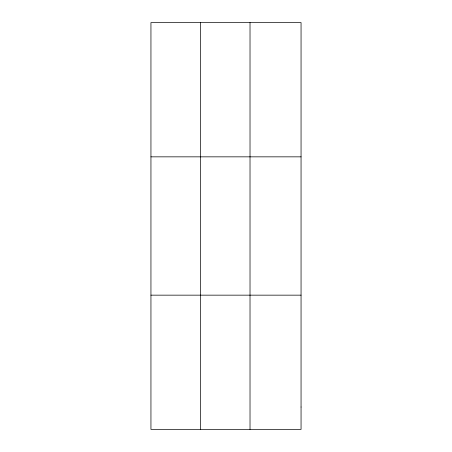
<?xml version="1.0" encoding="UTF-8"?>
<svg xmlns="http://www.w3.org/2000/svg" width="452" height="452" viewBox="0 0 452 452"><rect width="100%" height="100%" fill="white"/><g stroke="black" fill="none" stroke-linecap="round" stroke-linejoin="round"><path stroke-width="0.68" d="M200.479 429.4L200.479 22.6M250.018 429.4L250.018 22.6M150.945 156.844L301.055 156.844M150.945 295.156L301.055 295.156M301.055 407.026L301.055 429.4L150.945 429.4L150.945 22.6L301.055 22.6L301.055 407.026"/></g></svg>
